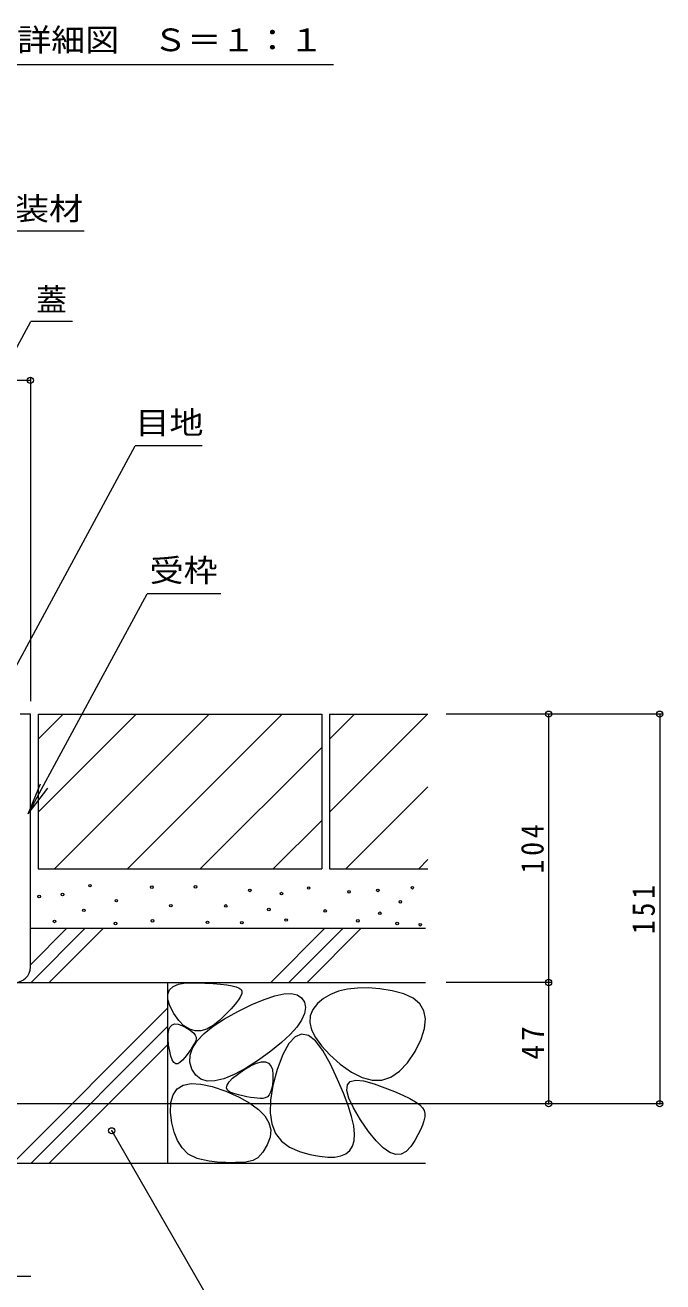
# Model space of a CAD drawing. Units: millimetres, scale not verified. Extents: x -1121 to 1161, y -824 to 816.
# Drawn here: x 842.2 to 1089.6, y -516.5 to -29.5 of the extents above; entities that cross this region are included whole.
import ezdxf
from ezdxf.enums import TextEntityAlignment as Align

# ---------------------------------------------------------------- set-up
doc = ezdxf.new("R2010")
doc.units = ezdxf.units.MM
doc.header["$LTSCALE"] = 3
doc.header["$PDMODE"] = 32
doc.header["$PDSIZE"] = 2.4
for name, color, linetype, lineweight in [('4-1', 2, 'Continuous', 9), ('4-4', 7, 'Continuous', 9), ('4-5', 7, 'Continuous', 9), ('4-E', 2, 'Continuous', 9), ('F-5_F-5ﾚｲﾔ', 2, 'Continuous', 9)]:
    doc.layers.add(name, color=color, linetype=linetype, lineweight=lineweight)
doc.styles.add('ＭＳ ゴシック', font='')
doc.styles.get('ＭＳ ゴシック').set_extended_font_data('MS Gothic')

msp = doc.modelspace()

# ---------------------------------------------------------------- linework, layer by layer
at = {"layer": '4-1'}
for p, q in [((844.257, -296.5), (840.257, -296.5)), ((844.257, -394.5), (844.257, -296.5))]:
    msp.add_line(p, q, dxfattribs=at)
msp.add_arc((838.257, -394.5), 6, 270, 0, dxfattribs=at)
at = {"layer": '4-4'}
for p, q in [((592.257, -167.142), (844.257, -167.142)), ((844.257, -166.242), (844.257, -291.5)), ((1089.268, -296.5), (1005.53, -296.5)), ((1045.221, -296.5), (1045.221, -400.5)), ((1088.368, -296.5), (1088.368, -447.5)), ((1046.121, -400.5), (1005.53, -400.5)), ((1045.221, -400.5), (1045.221, -447.5)), ((1089.268, -447.5), (838.257, -447.5)), ((832.257, -514.276), (844.392, -514.276))]:
    msp.add_line(p, q, dxfattribs=at)
for p in [(844.257, -167.142), (1045.221, -296.5), (1088.368, -296.5), (1045.221, -400.5), (1045.221, -447.5), (1088.368, -447.5)]:
    msp.add_point(p, dxfattribs=at)
at = {"layer": '4-5'}
for p, q in [((865.135, -109.315), (823.211, -109.315)), ((720.966, -372.5), (844.377, -144.361)), ((860.601, -144.361), (844.377, -144.361)), ((828.052, -297.547), (884.833, -192.581)), ((910.834, -192.581), (884.833, -192.581)), ((843.369, -335.079), (889.485, -249.827)), ((918.083, -249.827), (889.485, -249.827)), ((843.369, -335.079), (848.153, -323.53)), ((843.369, -335.079), (850.979, -325.162)), ((875.796, -457.958), (922.396, -538.671))]:
    msp.add_line(p, q, dxfattribs=at)
msp.add_point((875.796, -457.958), dxfattribs=at)
at = {"layer": '4-E'}
for p, q in [((847.257, -306.24), (856.997, -296.5)), ((847.257, -334.525), (885.282, -296.5)), ((847.257, -296.5), (957.257, -296.5)), ((853.566, -356.5), (913.566, -296.5)), ((881.85, -356.5), (941.85, -296.5)), ((957.257, -296.5), (957.257, -356.5)), ((960.257, -306.24), (969.997, -296.5)), ((960.257, -296.5), (960.257, -356.5)), ((960.257, -296.5), (998.457, -296.5)), ((960.257, -334.525), (998.282, -296.5)), ((910.134, -356.5), (957.257, -309.378)), ((966.566, -356.5), (998.457, -324.609)), ((938.419, -356.5), (957.257, -337.662)), ((994.85, -356.5), (998.457, -352.893)), ((960.257, -356.5), (998.457, -356.5)), ((844.257, -379.5), (997.457, -379.5)), ((844.257, -393.687), (858.444, -379.5)), ((844.515, -400.5), (865.515, -379.5)), ((851.586, -400.5), (872.586, -379.5)), ((937.444, -400.5), (958.444, -379.5)), ((944.515, -400.5), (965.515, -379.5)), ((951.586, -400.5), (972.586, -379.5)), ((826.657, -400.5), (997.457, -400.5)), ((897.457, -400.5), (897.457, -470.5)), ((837.444, -470.5), (897.457, -410.487)), ((844.515, -470.5), (897.457, -417.558)), ((851.586, -470.5), (897.457, -424.629)), ((823.257, -470.5), (997.457, -470.5))]:
    msp.add_line(p, q, dxfattribs=at)
for points in [[(847.257, -296.5), (847.257, -356.5), (957.257, -356.5)], [(905.33, -466.897), (903.097, -464.504), (901.31, -461.701), (899.968, -458.489), (899.072, -454.867), (898.621, -450.836), (898.756, -447.001), (899.617, -443.969), (901.204, -441.739), (903.517, -440.312), (906.556, -439.687), (910.321, -439.865), (914.812, -440.846), (920.029, -442.628), (925.163, -444.864), (929.404, -447.203), (932.753, -449.646), (935.209, -452.192), (936.773, -454.842), (937.444, -457.595), (937.223, -460.452), (936.109, -463.412)], [(905.33, -466.897), (908.834, -468.521), (913.566, -469.573)], [(936.109, -463.412), (934.41, -466.176), (932.431, -468.443)], [(913.566, -469.573), (916.639, -469.937), (920.037, -470.099), (923.758, -470.261)], [(932.431, -468.443), (930.471, -469.492), (927.802, -470.058), (923.758, -470.261)]]:
    msp.add_lwpolyline(points, dxfattribs=at)
for points in [[(925.979, -403.198), (926.304, -403.866), (926.241, -404.767), (925.79, -405.901), (924.952, -407.27), (923.726, -408.871), (922.113, -410.707), (920.112, -412.776), (917.723, -415.078), (915.184, -417.154), (912.733, -418.542), (910.37, -419.244), (908.094, -419.258), (905.906, -418.585), (903.805, -417.225), (901.792, -415.177), (899.867, -412.443), (898.35, -409.564), (897.561, -407.083), (897.5, -405.001), (898.168, -403.317), (899.564, -402.031), (901.689, -401.143), (904.542, -400.654), (908.123, -400.563), (911.854, -400.698), (915.157, -400.889), (918.032, -401.136), (920.478, -401.438), (922.496, -401.795), (924.085, -402.207), (925.246, -402.675)], [(964.429, -432.116), (968.768, -435.283), (972.904, -437.369), (976.838, -438.373), (980.569, -438.296), (984.098, -437.137), (987.424, -434.897), (990.548, -431.575), (993.469, -427.172), (995.798, -422.479), (997.144, -418.289), (997.508, -414.601), (996.889, -411.416), (995.288, -408.733), (992.704, -406.553), (989.138, -404.875), (984.589, -403.7), (979.725, -402.969), (975.214, -402.623), (971.055, -402.663), (967.249, -403.088), (963.795, -403.899), (960.694, -405.095), (957.946, -406.677), (955.549, -408.644), (953.745, -410.901), (952.774, -413.351), (952.635, -415.995), (953.329, -418.832), (954.855, -421.863), (957.214, -425.087), (960.405, -428.505)], [(950.509, -408.116), (950.903, -410.242), (950.548, -412.562), (949.445, -415.078), (947.593, -417.788), (944.993, -420.694), (941.644, -423.794), (937.547, -427.09), (932.701, -430.58), (927.731, -433.775), (923.26, -436.184), (919.289, -437.807), (915.817, -438.644), (912.845, -438.695), (910.372, -437.96), (908.399, -436.439), (906.925, -434.132), (906.132, -431.419), (906.202, -428.678), (907.134, -425.911), (908.929, -423.116), (911.586, -420.295), (915.106, -417.446), (919.488, -414.571), (924.733, -411.668), (930.102, -409.061), (934.858, -407.072), (939, -405.701), (942.529, -404.948), (945.444, -404.813), (947.746, -405.296), (949.434, -406.397)], [(908.365, -423.113), (908.01, -423.875), (907.571, -424.687), (907.051, -425.551), (906.447, -426.466), (905.76, -427.432), (904.991, -428.449), (904.139, -429.517), (903.204, -430.636), (902.267, -431.546), (901.407, -431.985), (900.624, -431.953), (899.919, -431.451), (899.291, -430.478), (898.74, -429.034), (898.267, -427.119), (897.871, -424.734), (897.64, -422.323), (897.658, -420.333), (897.928, -418.762), (898.448, -417.612), (899.218, -416.882), (900.239, -416.571), (901.51, -416.681), (903.032, -417.211), (904.557, -417.95), (905.837, -418.689), (906.871, -419.428), (907.66, -420.166), (908.204, -420.904), (908.503, -421.641), (908.557, -422.377)], [(969.237, -463.972), (969.859, -461.869), (969.997, -459.232), (969.649, -456.061), (968.817, -452.356), (967.501, -448.117), (965.7, -443.344), (963.415, -438.037), (960.645, -432.196), (957.687, -426.882), (954.838, -423.157), (952.095, -421.02), (949.461, -420.472), (946.935, -421.512), (944.518, -424.141), (942.208, -428.358), (940.006, -434.164), (938.26, -440.435), (937.32, -446.05), (937.186, -451.007), (937.857, -455.308), (939.334, -458.951), (941.617, -461.938), (944.704, -464.267), (948.597, -465.94), (952.679, -467.085), (956.331, -467.833), (959.555, -468.183), (962.349, -468.136), (964.715, -467.691), (966.651, -466.849), (968.159, -465.609)], [(934.433, -445.405), (933.383, -445.405), (932.231, -445.338), (930.977, -445.204), (929.622, -445.003), (928.165, -444.736), (926.607, -444.402), (924.946, -444.001), (923.184, -443.533), (921.659, -442.952), (920.707, -442.209), (920.329, -441.306), (920.526, -440.241), (921.297, -439.016), (922.642, -437.629), (924.561, -436.082), (927.054, -434.373), (929.662, -432.837), (931.927, -431.807), (933.849, -431.283), (935.427, -431.264), (936.661, -431.751), (937.552, -432.743), (938.099, -434.242), (938.303, -436.246), (938.271, -438.364), (938.109, -440.204), (937.819, -441.766), (937.4, -443.05), (936.852, -444.056), (936.174, -444.784), (935.368, -445.234)], [(996.98, -450.129), (997.203, -451.272), (997.176, -452.587), (996.9, -454.072), (996.374, -455.729), (995.599, -457.557), (994.574, -459.556), (993.3, -461.726), (991.776, -464.067), (990.03, -466.029), (988.087, -467.059), (985.949, -467.158), (983.615, -466.327), (981.084, -464.564), (978.358, -461.87), (975.436, -458.245), (972.318, -453.689), (969.586, -449.078), (967.82, -445.286), (967.02, -442.314), (967.187, -440.162), (968.321, -438.829), (970.422, -438.317), (973.489, -438.624), (977.522, -439.751), (981.779, -441.258), (985.514, -442.705), (988.728, -444.092), (991.421, -445.42), (993.592, -446.687), (995.243, -447.894), (996.372, -449.042)]]:
    msp.add_lwpolyline(points, close=True, dxfattribs=at)
at = {"layer": '4-E', "color": 7}
for centre in [(867.354, -362.976), (891.351, -363.545), (908.296, -363.431), (929.336, -364.796), (952.195, -363.886), (967.833, -365.364), (978.978, -364.796), (992.398, -363.772), (847.679, -367.141), (856.691, -366.37), (877.59, -368.776), (941.618, -366.047), (987.735, -369.231), (864.966, -372.529), (898.743, -370.71), (920.01, -370.823), (936.728, -372.188), (958.564, -372.757), (979.774, -373.666), (853.593, -376.822), (877.248, -377.647), (891.578, -376.623), (912.959, -377.192), (926.265, -377.306), (943.438, -376.282), (971.244, -376.623), (986.484, -377.647), (995.468, -378.102)]:
    msp.add_circle(centre, 0.5, dxfattribs=at)
at = {"layer": 'F-5_F-5ﾚｲﾔ', "color": 7}
msp.add_line((961.831, -44.825), (810.896, -44.825), dxfattribs=at)

# ---------------------------------------------------------------- texts
at = {"layer": '4-4', "color": 2, "char_height": 8.798, "attachment_point": 7, "rotation": 90, "style": 'ＭＳ ゴシック'}
for s, insert in [('\\T1.27;\\W0.9;104', (1043.421, -358.25)), ('\\T1.27;\\W0.9;151', (1086.568, -381.75)), ('\\T1.27;\\W0.95;47', (1043.421, -430.375))]:
    msp.add_mtext(s, dxfattribs=dict(at, insert=insert))
at = {"layer": '4-5', "color": 2, "style": 'ＭＳ ゴシック', "width": 1.1}
for s, p in [('舗装材', (825.059, -107.64)), ('目地', (884.972, -190.573)), ('受枠', (890.488, -247.82))]:
    msp.add_text(s, height=8.798, dxfattribs=at).set_placement(p, align=Align.BOTTOM_LEFT)
at = {"layer": '4-5', "color": 2, "style": 'ＭＳ ゴシック'}
msp.add_text('蓋', height=8.798, dxfattribs=at).set_placement((846.426, -142.969), align=Align.BOTTOM_LEFT)
at = {"layer": 'F-5_F-5ﾚｲﾔ', "style": 'ＭＳ ゴシック', "width": 1.1}
msp.add_text('目地詳細図\u3000Ｓ＝１：１', height=8.798, dxfattribs=at).set_placement((812.707, -42.245), align=Align.BOTTOM_LEFT)

doc.saveas('drawing.dxf')
